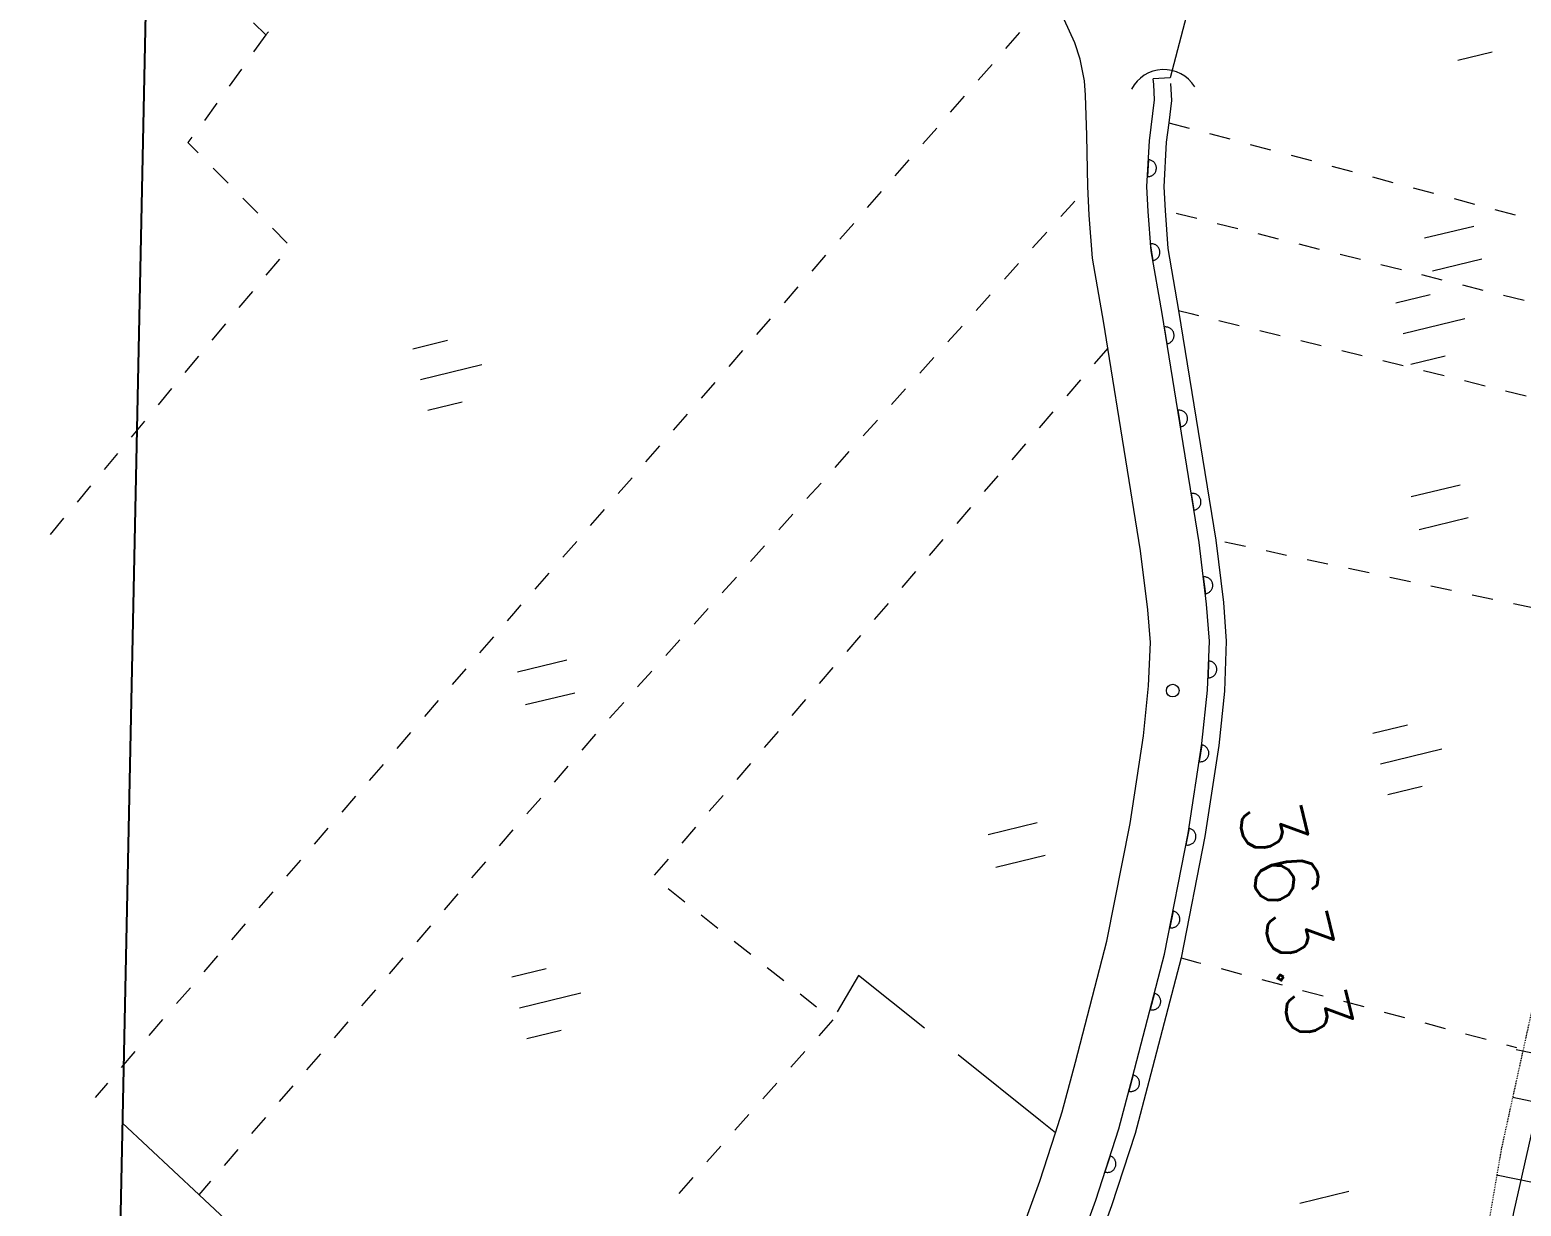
# Model space of a CAD drawing. Header units: millimetres. Extents: x 432273 to 1023813, y -32657 to 705940.
# Drawn here: x 445442 to 533837, y 466826 to 536582 of the extents above; entities that cross this region are included whole.
import ezdxf

# ---------------------------------------------------------------- set-up
doc = ezdxf.new("R2010")
doc.units = ezdxf.units.MM
doc.header["$LTSCALE"] = 100
doc.linetypes.add('561019', pattern=[1, 0.5, -0.5])
doc.linetypes.add('56301', pattern=[0.5, 0.25, -0.25])
doc.layers.get('Defpoints').update_dxf_attribs({"color": 153})
doc.layers.add('D-BGD', color=7, linetype='Continuous', lineweight=13)
doc.styles.add('BIGFONT', font='txt', dxfattribs={"height": 0.2, "bigfont": 'BIGFONT'})

# ---------------------------------------------------------------- blocks, each defined once
blk = doc.blocks.new('21311212131313131')
at = {"layer": 'D-BGD', "linetype": 'Continuous'}
for p, q in [((2563034.6768, -1451818.2379), (2561637.7965, -1459284.6105)), ((2565833.7915, -1452504.8933), (2564466.0066, -1459409.9595)), ((2570412.5008, -1453189.4442), (2569092.0017, -1460287.2168)), ((2535442.7223, -1458760.5749, 363100.9804), (2535206.3703, -1459987.8327, 363125.9804)), ((2561353.9907, -1459863.4293, 362973.9804), (2561499.7557, -1459266.0437, 362969.9804)), ((2517220.4949, -1459732.8365, 363073.9804), (2516941.5398, -1460950.4521, 363083.9804)), ((2522581.8208, -1460718.3606, 363053.9804), (2522854.5526, -1459499.6181, 363046.9804)), ((2511853.8018, -1461583.0697, 363224.9804), (2512150.0697, -1460369.2315, 363201.9804)), ((2560759.2203, -1462291.0225, 362990.9804), (2561056.3654, -1461077.6645, 362981.9804)), ((2503047.0232, -1463961.2529), (2502508.6199, -1461931.3725)), ((2522037.1511, -1463158.5602, 363067.9804), (2522309.486, -1461938.4604, 363060.9804)), ((2534971.3756, -1461214.6934, 363150.9804), (2534735.9008, -1462442.4314, 363175.9804)), ((2511259.9087, -1464011.143, 363271.9804), (2511557.5339, -1462796.9079, 363247.9804)), ((2513625.5695, -1465704.0674), (2512857.2873, -1462805.0376)), ((2515559.1609, -1465191.6145), (2514790.8787, -1462292.5848)), ((2516662.9816, -1462169.4251, 363094.9804), (2516383.5462, -1463387.9179, 363104.9804)), ((2530913.6332, -1465673.9587), (2530145.3509, -1462774.9289)), ((2519317.8548, -1466851.3903), (2518356.4263, -1463226.4443)), ((2528980.0418, -1466186.4115), (2528211.7595, -1463287.3817)), ((2534499.5488, -1463669.6891, 363200.9804), (2534264.074, -1464897.427, 363225.9804)), ((2560164.847, -1464719.973, 363006.9804), (2560462.4722, -1463505.7378, 362998.9804)), ((2516105.4682, -1464606.0138, 363114.9804), (2515826.0329, -1465824.5066, 363125.9804)), ((2521131.205, -1466371.1563), (2520592.8017, -1464341.2759)), ((2521492.4815, -1465598.7599, 363080.9804), (2521764.8163, -1464378.6601, 363074.9804)), ((2544858.5948, -1467677.3012), (2543897.1663, -1464052.3552)), ((2510666.8927, -1466439.6966, 363318.9804), (2510963.6408, -1465224.9812, 363294.9804)), ((2517505.862, -1467331.2274), (2516968.3359, -1465301.8272)), ((2546671.945, -1467197.0671), (2546133.5417, -1465167.1867)), ((2534029.0793, -1466124.2878, 363251.9804), (2533792.7273, -1467351.5455, 363276.9804)), ((2543046.602, -1468157.1383), (2542509.0759, -1466127.7381)), ((2559570.9538, -1467148.0464, 363023.9804), (2559867.7019, -1465933.331, 363015.9804)), ((2515547.4747, -1467043.4796, 363135.9804), (2515268.5195, -1468261.0952, 363146.9804)), ((2520946.9347, -1468038.4793, 363094.9804), (2521219.2695, -1466818.3795, 363087.9804)), ((2510074.3569, -1468867.373, 363365.9804), (2510370.6248, -1467653.5348, 363341.9804)), ((2533557.2525, -1468579.2835, 363301.9804), (2533322.2579, -1469806.1442, 363326.9804)), ((2558977.0607, -1469576.1197, 363040.9804), (2559273.3286, -1468362.2815, 363031.9804)), ((2571007.1383, -1471914.0499), (2570238.856, -1469015.0201)), ((2514989.0842, -1469479.588, 363156.9804), (2514710.526, -1470698.561, 363167.9804)), ((2520402.265, -1470478.679, 363108.9804), (2520674.5998, -1469258.5792, 363101.9804)), ((2509480.4637, -1471295.4463, 363412.9804), (2509777.6088, -1470082.0883, 363388.9804)), ((2558381.8102, -1472004.59, 363056.9804), (2558679.4354, -1470790.3549, 363048.9804)), ((2519856.7182, -1472918.3984, 363122.9804), (2520129.053, -1471698.2986, 363115.9804)), ((2533085.9059, -1471033.402, 363351.9804), (2532850.431, -1472261.1399, 363376.9804)), ((2508887.4477, -1473723.9999, 363458.9804), (2509184.1958, -1472509.2845, 363435.9804)), ((2514431.5708, -1471916.1766, 363177.9804), (2514153.0126, -1473135.1496, 363188.9804)), ((2532614.9562, -1473488.8779, 363401.9804), (2532379.0844, -1474715.2584, 363427.9804)), ((2557787.917, -1474432.6634, 363073.9804), (2558085.5423, -1473218.4282, 363065.9804)), ((2513873.5773, -1474353.6424, 363198.9804), (2513595.0191, -1475572.6154, 363208.9804)), ((2519312.5287, -1475357.7209, 363136.9804), (2519584.3834, -1474138.4982, 363129.9804)), ((2508294.4317, -1476152.5534, 363505.9804), (2508591.1798, -1474937.8381, 363482.9804)), ((2557194.0238, -1476860.7368, 363090.9804), (2557491.1689, -1475647.3788, 363081.9804)), ((2513316.0639, -1476790.2311, 363219.9804), (2513037.5057, -1478009.2041, 363229.9804)), ((2518766.9819, -1477797.4404, 363150.9804), (2519039.3167, -1476577.3405, 363143.9804)), ((2507701.0188, -1478579.7496, 363552.9804), (2507998.1638, -1477366.3916, 363529.9804)), ((2507108.0028, -1481008.3032, 363599.9803), (2507404.2707, -1479794.465, 363576.9803)), ((2520548.298, -1484341.6865, 363429.9804), (2521496.4236, -1485127.4948, 363645.9803)), ((2522458.9808, -1485922.3435, 363648.9803), (2523423.7725, -1486717.2755, 363636.9803)), ((2524388.5642, -1487512.2074, 363624.9803), (2525353.3559, -1488307.1393, 363612.9803)), ((2551458.6745, -1490327.9313), (2550690.3922, -1487428.9016)), ((2514703.5308, -1488922.8048, 363780.9803), (2513756.5702, -1488105.7132, 363791.9803)), ((2549525.0831, -1490840.3841), (2548756.8008, -1487941.3544)), ((2526316.7903, -1489102.4682, 363600.9803), (2527281.582, -1489897.4002, 363589.9803)), ((2502911.8742, -1490745.4308, 363960.9803), (2501952.6784, -1489944.4419, 363971.9803)), ((2516596.1777, -1490555.1503, 363757.9803), (2515650.0943, -1489738.539, 363768.9803)), ((2528246.3737, -1490692.3321, 363577.9803), (2529211.1654, -1491487.264, 363565.9803)), ((2504831.1431, -1492347.8887, 363936.9803), (2503871.0701, -1491546.4196, 363948.9803)), ((2518488.3444, -1492188.373, 363734.9803), (2517542.261, -1491371.7617, 363746.9803)), ((2530175.4769, -1492283.0731, 363553.9804), (2531139.3915, -1493077.5249, 363541.9804)), ((2506750.015, -1493948.9892, 363913.9803), (2505790.3389, -1493148.8775, 363925.9803)), ((2520381.3883, -1493822.0759, 363711.9803), (2519435.3049, -1493005.4646, 363723.9803)), ((2532104.1832, -1493872.4568, 363529.9804), (2533068.9749, -1494667.3887, 363517.9804)), ((2508669.2839, -1495551.4471, 363890.9803), (2507710.088, -1494750.4583, 363902.9803)), ((2522274.0352, -1495454.4215, 363688.9803), (2521327.4716, -1494638.6873, 363700.9803)), ((2534033.2864, -1495463.1978, 363506.9804), (2534998.0782, -1496258.1298, 363494.9804)), ((2510588.5527, -1497153.905, 363867.9803), (2509628.4797, -1496352.436, 363879.9803)), ((2524167.0791, -1497088.1244, 363665.9803), (2523220.1186, -1496271.0329, 363677.9803)), ((2535961.9927, -1497052.5815, 363482.9804), (2536926.7844, -1497847.5135, 363470.9804)), ((2512507.4246, -1498755.0056, 363844.9803), (2511548.2288, -1497954.0167, 363856.9803)), ((2526059.2458, -1498721.3471, 363643.9803), (2525113.1624, -1497904.7358, 363654.9803)), ((2537891.096, -1498643.3225, 363458.9804), (2538855.8877, -1499438.2545, 363446.9804)), ((2514426.6935, -1500357.4635, 363821.9803), (2513467.4976, -1499556.4746, 363832.9803)), ((2527952.7699, -1500354.1729, 363620.9803), (2527005.3292, -1499537.9585, 363631.9803)), ((2560717.75, -1499801.8027, 363119.9804), (2561669.9094, -1500611.48, 363107.9804)), ((2539820.6794, -1500233.1864, 363434.9804), (2540784.5939, -1501027.6382, 363422.9804)), ((2559200.5242, -1501775.7111, 363148.9804), (2559957.5908, -1500782.2102, 363134.9804)), ((2516346.4425, -1501959.0442, 363798.9803), (2515385.8893, -1501158.4524, 363809.9803)), ((2529844.9366, -1501987.3956, 363597.9803), (2528898.8532, -1501170.7842, 363608.9803)), ((2541748.9055, -1501823.4473, 363411.9804), (2542713.6972, -1502618.3792, 363399.9804)), ((2562621.5886, -1501422.0344, 363096.9804), (2563573.2678, -1502232.5888, 363084.9804)), ((2518264.8343, -1503561.022, 363775.9803), (2517305.6384, -1502760.0331, 363786.9803)), ((2531737.1033, -1503620.6183, 363574.9803), (2530791.02, -1502804.0069, 363585.9803)), ((2543678.4889, -1503413.3111, 363387.9804), (2544643.2806, -1504208.2431, 363375.9804)), ((2557683.6763, -1503763.5068, 363178.9804), (2558442.1003, -1502769.6089, 363163.9804)), ((2564525.4272, -1503042.2661, 363073.9804), (2565477.1065, -1503852.8205, 363061.9804)), ((2520184.1031, -1505163.4799, 363752.9803), (2519224.9073, -1504362.491, 363763.9803)), ((2533630.6274, -1505253.444, 363551.9804), (2532684.0638, -1504437.7098, 363562.9803)), ((2545606.715, -1505003.572, 363363.9804), (2546571.5067, -1505798.5039, 363351.9804)), ((2556167.3086, -1505750.4253, 363207.9804), (2556925.7325, -1504756.5275, 363192.9804)), ((2566429.2659, -1504662.4978, 363049.9804), (2567380.9451, -1505473.0522, 363038.9804)), ((2522103.8522, -1506765.0606, 363729.9803), (2521143.7792, -1505963.5916, 363740.9803)), ((2535522.7941, -1506886.6667, 363528.9804), (2534576.7107, -1506070.0554, 363539.9804)), ((2547536.2984, -1506593.4358, 363339.9804), (2548501.0901, -1507388.3678, 363327.9804)), ((2554650.4607, -1507738.221, 363236.9804), (2555408.8846, -1506744.3232, 363222.9804)), ((2568333.1045, -1506282.7295, 363026.9804), (2569284.7837, -1507093.2839, 363015.9804)), ((2524022.2439, -1508367.0383, 363705.9803), (2523063.048, -1507566.0495, 363717.9803)), ((2537415.838, -1508520.3696, 363505.9804), (2536468.8775, -1507703.2781, 363517.9804)), ((2570236.463, -1507903.8384, 363003.9804), (2571188.6224, -1508713.5156, 362992.9804)), ((2549465.4016, -1508184.1769, 363316.9804), (2550429.3162, -1508978.6286, 363304.9804)), ((2553134.093, -1509725.1396, 363266.9804), (2553892.5169, -1508731.2417, 363251.9804)), ((2525941.9929, -1509968.6191, 363682.9803), (2524982.3169, -1509168.5074, 363694.9803)), ((2539308.4849, -1510152.7152, 363482.9804), (2538361.9214, -1509336.981, 363494.9804)), ((2551394.1079, -1509773.5605, 363292.9804), (2552358.8996, -1510568.4925, 363280.9804)), ((2527861.2618, -1511571.077, 363659.9803), (2526901.1888, -1510769.6079, 363671.9803)), ((2541201.5288, -1511786.4181, 363459.9804), (2540254.5683, -1510969.3265, 363471.9804)), ((2529779.6535, -1513173.0547, 363636.9803), (2528820.4577, -1512372.0658, 363648.9803)), ((2531699.4026, -1514774.6354, 363613.9803), (2530740.2067, -1513973.6466, 363625.9803)), ((2545027.0372, -1515004.7219, 363413.9804), (2544062.2455, -1514209.79, 363425.9804)), ((2560378.1788, -1518400.3207), (2559416.7503, -1514775.3747)), ((2533618.6714, -1516377.0933, 363590.9803), (2532658.5984, -1515575.6243, 363601.9803)), ((2542402.1971, -1518408.3894), (2541633.9149, -1515509.3596)), ((2546955.2633, -1516594.9827, 363390.9804), (2545991.3488, -1515800.531, 363401.9804)), ((2562191.529, -1517920.0867), (2561653.1257, -1515890.2063)), ((2540468.6057, -1518920.8422), (2539700.3235, -1516021.8125)), ((2558566.186, -1518880.1578), (2558028.6599, -1516850.7576)), ((2535537.5433, -1517978.1939, 363567.9803), (2534577.8673, -1517178.0822, 363578.9803)), ((2548884.3666, -1518185.7238, 363366.9804), (2547920.055, -1517389.9147, 363378.9804)), ((2550813.0728, -1519775.1074, 363343.9804), (2549849.1583, -1518980.6557, 363355.9804)), ((2539383.5977, -1521173.5441, 363520.9804), (2538421.1237, -1520376.4609, 363532.9804)), ((2552742.1761, -1521365.8485, 363320.9804), (2551777.3843, -1520570.9165, 363331.9804)), ((2523250.5794, -1525037.1954), (2522289.1509, -1521412.2493)), ((2541308.0655, -1522768.5877, 363496.9804), (2540345.5915, -1521971.5045, 363508.9804)), ((2525063.9295, -1524556.9613), (2524525.5263, -1522527.0809)), ((2554671.2793, -1522956.5895, 363296.9804), (2553706.9678, -1522160.7804, 363308.9804)), ((2521438.5865, -1525517.0325), (2520901.0604, -1523487.6323)), ((2543233.8906, -1524363.2344, 363472.9804), (2542271.4166, -1523566.1512, 363484.9804)), ((2556599.9856, -1524545.9732, 363273.9804), (2555635.1938, -1523751.0412, 363284.9804)), ((2545158.3583, -1525958.278, 363448.9804), (2544195.8844, -1525161.1948, 363460.9804)), ((2558529.0888, -1526136.7142, 363249.9804), (2557564.2971, -1525341.7823, 363261.9804)), ((2547084.1834, -1527552.9247, 363424.9804), (2546120.8323, -1526755.3612, 363436.9804)), ((2560457.3149, -1527726.975, 363226.9804), (2559492.5232, -1526932.0431, 363238.9804)), ((2549008.6512, -1529147.9683, 363400.9804), (2548046.1772, -1528350.8851, 363412.9804)), ((2562386.4181, -1529317.7161, 363203.9804), (2561422.1066, -1528521.907, 363214.9804)), ((2550934.4763, -1530742.615, 363376.9804), (2549971.1252, -1529945.0515, 363388.9804)), ((2564315.1244, -1530907.0997, 363179.9804), (2563351.2098, -1530112.648, 363191.9804)), ((2552858.9441, -1532337.6586, 363352.9804), (2551896.4701, -1531540.5753, 363364.9804)), ((2566244.2276, -1532497.8408, 363156.9804), (2565279.4359, -1531702.9088, 363168.9804)), ((2514460.7376, -1533990.1313, 362858.9804), (2515331.4643, -1533093.0533, 362842.9804)), ((2516287.6871, -1533541.2829, 362829.9804), (2517265.1112, -1534321.4695, 362817.9804)), ((2554783.892, -1533931.825, 363328.9804), (2553821.4181, -1533134.7418, 363340.9804)), ((2568172.4537, -1534088.1016, 363133.9804), (2567209.0193, -1533292.7727, 363144.9804)), ((2503012.5685, -1534616.7886, 363229.9804), (2504041.8982, -1535325.0669, 363185.9804)), ((2512720.6416, -1535783.8902, 362890.9804), (2513591.3682, -1534886.8123, 362874.9804)), ((2518242.1382, -1535100.2987, 362805.9804), (2519218.6851, -1535880.0051, 362794.9804)), ((2556709.237, -1535527.3489, 363304.9804), (2555747.2432, -1534729.3885, 363316.9804)), ((2570102.0371, -1535677.9655, 363109.9804), (2569137.2454, -1534883.0335, 363121.9804)), ((2505071.708, -1536032.4681, 363140.9804), (2506100.1606, -1536740.2662, 363096.9804)), ((2510979.1882, -1537578.0462, 362922.9804), (2511849.9149, -1536680.9682, 362906.9804)), ((2520196.5893, -1536659.3145, 362782.9804), (2521173.1361, -1537439.021, 362770.9804)), ((2558634.1849, -1537121.5153, 363280.9804), (2557671.7109, -1536324.4321, 363292.9804)), ((2571859.7539, -1537136.1219, 363849.9803), (2571047.2175, -1536458.7413, 363183.9804)), ((2507129.4903, -1537448.5445, 363052.9804), (2508159.3002, -1538155.9457, 363007.9804)), ((2560559.5298, -1538717.0391, 363256.9804), (2559597.536, -1537919.0787, 363268.9804)), ((2522151.0403, -1538218.3304, 362758.9804), (2523127.5872, -1538998.0368, 362746.9804)), ((2524104.6142, -1539776.866, 362734.9804), (2525082.0382, -1540557.0526, 362722.9804)), ((2562484.4778, -1540311.2056, 363232.9804), (2561522.0038, -1539514.1224, 363244.9804)), ((2526059.0653, -1541335.8819, 362710.9804), (2527036.4893, -1542116.0685, 362698.9804)), ((2564409.8227, -1541906.7294, 363208.9804), (2563446.9518, -1541108.2888, 363220.9804)), ((2528013.5163, -1542894.8977, 362686.9804), (2528990.0632, -1543674.6041, 362674.9804)), ((2566224.4528, -1543410.8628, 363839.9803), (2565353.6457, -1542687.9022, 363308.9804)), ((2529967.9674, -1544453.9136, 362662.9804), (2530944.5142, -1545233.62, 362650.9804)), ((2531922.4184, -1546012.9294, 362638.9804), (2532899.4455, -1546791.7586, 362626.9804))]:
    blk.add_line(p, q, dxfattribs=at)
at = {"layer": 'D-BGD', "linetype": '561019', "flags": 128}
blk.add_lwpolyline([(2663325.0384, -1459019.4368), (2663582.6232, -1459096.6061), (2663751.0204, -1459357.5187), (2663689.3128, -1459524.3845), (2663517.5438, -1459642.3988), (2662420.1024, -1459897.7873), (2653808.341, -1461149.2087), (2650650.0028, -1461610.2303), (2647900.2162, -1462012.1787), (2644041.7285, -1463092.006), (2641511.8124, -1464175.2186), (2640059.3695, -1465274.841), (2636088.6001, -1465512.2749), (2629242.7752, -1465922.3349), (2619350.6901, -1465730.6944), (2606960.1997, -1465115.2855), (2604014.6813, -1464968.8882), (2599197.7544, -1464386.2719), (2586047.8548, -1462796.5152), (2567513.4826, -1460013.6165), (2550048.384, -1456554.0555), (2529078.4332, -1451924.813), (2514502.729, -1448832.8734), (2495550.8585, -1443657.6278), (2477815.8366, -1437904.7486), (2459267.7349, -1433712.0866), (2447818.2026, -1431311.1959), (2432560.1877, -1427974.5583), (2431470.8426, -1427736.1822), (2420018.7516, -1424658.9879), (2400238.5386, -1421213.4502), (2372537.9631, -1415559.3222), (2372202.4581, -1415447.4767), (2369463.9321, -1414537.7052), (2358657.0594, -1412237.4944)], dxfattribs=at)
at = {"layer": 'D-BGD', "linetype": 'Continuous', "elevation": 362999.9804, "flags": 128}
blk.add_lwpolyline([(2464863.1467, -1433543.215), (2483416.1058, -1438422.559), (2496324.4525, -1441980.0313), (2501934.9426, -1443905.6842), (2508303.1123, -1445638.4788), (2514355.1446, -1447171.9871), (2524397.4351, -1449398.7413), (2543009.3019, -1453801.8766), (2551243.3962, -1455433.21), (2559869.3624, -1456900.5761), (2571291.2349, -1459227.0429), (2580892.3926, -1460741.4688), (2587548.49, -1461652.5928), (2599359.8995, -1463096.7298), (2614495.2225, -1464620.8025), (2625366.8389, -1464682.8926), (2636390.6408, -1464960.5391), (2638883.6472, -1465156.7645), (2639015.217, -1465493.2795), (2638505.6606, -1466053.3976), (2634400.7465, -1469940.7609), (2631855.1686, -1472970.5655)], dxfattribs=at)
at = {"layer": 'D-BGD', "linetype": 'Continuous', "extrusion": (0.899735, -0.164711, 0.404164), "elevation": 2668255.0444}
blk.add_lwpolyline([(-995844.5671, -781642.9318), (-996700.6118, -781624.3462), (-997094.0033, -781619.9731)], dxfattribs=at)
at = {"layer": 'D-BGD', "linetype": 'Continuous'}
for points, elevation in [([(2533998.8445, -1478399.6297), (2534988.2102, -1478258.3623), (2534980.8533, -1478215.5736), (2534968.5472, -1478173.4956), (2534953.9234, -1478133.5689), (2534934.8305, -1478093.4757), (2534912.0625, -1478055.9308), (2534886.9767, -1478020.5372), (2534858.6961, -1477986.8148), (2534827.1374, -1477956.9979), (2534794.6182, -1477928.9354), (2534757.4636, -1477905.1754), (2534719.8288, -1477882.2927), (2534680.19, -1477865.1531), (2534639.1107, -1477850.6449), (2534596.1105, -1477839.6455), (2534552.9439, -1477833.1151), (2534510.0911, -1477830.1765), (2534466.6749, -1477830.3497), (2534423.5724, -1477834.1147), (2534380.3035, -1477842.3487), (2534338.2254, -1477854.6548), (2534298.2987, -1477869.2787), (2534258.2056, -1477888.3716), (2534221.1409, -1477910.2624), (2534185.2671, -1477936.2253), (2534152.0248, -1477963.6288), (2534122.2079, -1477995.1875), (2534093.6652, -1478028.5838), (2534069.0281, -1478065.2582), (2534047.5027, -1478102.4961), (2534029.8829, -1478143.012), (2534015.3748, -1478184.0914), (2534003.9784, -1478225.7342), (2533996.9678, -1478269.7779), (2533994.0292, -1478312.6307), (2533994.2024, -1478356.047), (2533998.8445, -1478399.6297)], 363444.9804), ([(2538971.6501, -1477981.1232), (2539972.1894, -1477996.4578), (2539970.2619, -1477952.0812), (2539965.1395, -1477909.3756), (2539956.4253, -1477866.9839), (2539944.1192, -1477824.9059), (2539928.138, -1477785.3761), (2539909.0451, -1477745.283), (2539886.2771, -1477707.7381), (2539859.3538, -1477673.6186), (2539831.0732, -1477639.8961), (2539799.0343, -1477610.9564), (2539765.1578, -1477583.2909), (2539728.0032, -1477559.5309), (2539690.2851, -1477538.8827), (2539649.7692, -1477521.2629), (2539608.2096, -1477507.6319), (2539566.4836, -1477498.47), (2539523.7972, -1477491.0625), (2539479.587, -1477488.5209), (2539435.6906, -1477489.5712), (2539392.5049, -1477495.5707), (2539350.5933, -1477503.4078), (2539308.5153, -1477515.7139), (2539267.6282, -1477532.0921), (2539228.4122, -1477551.6652), (2539190.8673, -1477574.4332), (2539157.2281, -1477600.4793), (2539123.5056, -1477628.7599), (2539094.0857, -1477661.676), (2539066.4201, -1477695.5525), (2539043.1404, -1477731.8299), (2539022.0119, -1477770.4251), (2539004.8723, -1477810.0639), (2538990.7612, -1477852.5006), (2538980.7221, -1477893.7465), (2538974.1917, -1477936.913), (2538971.6501, -1477981.1232)], 363366.9804), ([(2543958.9878, -1478289.9363), (2544950.3335, -1478419.9421), (2544953.7523, -1478376.2121), (2544953.5791, -1478332.7959), (2544949.8141, -1478289.6934), (2544942.4572, -1478246.9046), (2544931.5085, -1478204.4296), (2544916.4877, -1478163.1456), (2544898.2719, -1478123.5326), (2544876.3811, -1478086.4679), (2544851.7756, -1478050.1972), (2544823.0148, -1478017.3518), (2544792.4164, -1477985.7807), (2544758.5399, -1477958.1151), (2544723.2228, -1477933.081), (2544685.1078, -1477911.0754), (2544645.0721, -1477892.5785), (2544604.8699, -1477878.5505), (2544563.2271, -1477867.1541), (2544519.6635, -1477859.2663), (2544476.4137, -1477854.9704), (2544432.5173, -1477856.0207), (2544389.895, -1477858.9086), (2544346.2291, -1477865.7853), (2544304.1511, -1477878.0914), (2544263.3472, -1477892.2351), (2544223.7342, -1477910.4508), (2544186.1894, -1477933.2188), (2544149.9186, -1477957.8243), (2544117.0733, -1477986.5851), (2544085.9823, -1478016.3063), (2544058.3167, -1478050.1828), (2544032.8025, -1478086.377), (2544011.2771, -1478123.6149), (2543992.7801, -1478163.6506), (2543978.272, -1478204.73), (2543965.9984, -1478245.8926), (2543958.9878, -1478289.9363)], 363290.9804), ([(2529067.0054, -1479220.1955), (2530051.5625, -1479039.8145), (2530041.0939, -1478996.4624), (2530027.8274, -1478956.1387), (2530010.969, -1478916.1287), (2529991.396, -1478876.9127), (2529966.7904, -1478840.642), (2529940.3473, -1478805.6454), (2529911.1063, -1478773.6772), (2529878.5872, -1478745.6147), (2529843.8335, -1478717.4689), (2529805.7185, -1478695.4633), (2529768.0005, -1478674.8151), (2529727.4013, -1478659.4298), (2529685.3616, -1478646.676), (2529642.7584, -1478637.0339), (2529599.1117, -1478631.3806), (2529556.1756, -1478630.6766), (2529513.1563, -1478632.2071), (2529469.0935, -1478637.7265), (2529426.6185, -1478648.6752), (2529385.4176, -1478661.4615), (2529345.4077, -1478678.3199), (2529307.0689, -1478698.3732), (2529269.9209, -1478722.4985), (2529235.8015, -1478749.4218), (2529202.9562, -1478778.1826), (2529174.8936, -1478810.7017), (2529147.625, -1478845.9356), (2529124.7423, -1478883.5704), (2529104.094, -1478921.2884), (2529088.7087, -1478961.8876), (2529075.955, -1479003.9273), (2529066.3129, -1479046.5305), (2529060.6596, -1479090.1773), (2529059.9556, -1479133.1133), (2529061.4861, -1479176.1326), (2529067.0054, -1479220.1955)], 363470.9804), ([(2548917.4068, -1478930.63), (2549902.7855, -1479100.6907), (2549908.4388, -1479057.0439), (2549909.623, -1479013.2307), (2549907.6123, -1478971.0886), (2549902.093, -1478927.0257), (2549892.0214, -1478885.0309), (2549879.7153, -1478842.9529), (2549862.8569, -1478802.943), (2549841.9265, -1478764.1239), (2549819.1585, -1478726.5791), (2549790.8778, -1478692.8566), (2549762.9942, -1478660.4914), (2549730.0781, -1478631.0716), (2549695.2412, -1478605.1603), (2549658.0866, -1478581.4004), (2549619.0112, -1478561.1491), (2549579.7694, -1478545.3669), (2549538.2098, -1478531.7359), (2549495.1265, -1478522.971), (2549451.4797, -1478517.3177), (2549407.6665, -1478516.1335), (2549364.6472, -1478517.664), (2549321.4615, -1478523.6635), (2549278.5896, -1478533.2549), (2549237.3887, -1478546.0412), (2549196.5016, -1478562.4194), (2549159.0399, -1478582.9529), (2549121.495, -1478605.7209), (2549086.8954, -1478633.5213), (2549054.9272, -1478662.7623), (2549025.9875, -1478694.8013), (2548999.5961, -1478730.5153), (2548976.3164, -1478766.7927), (2548956.0651, -1478805.8681), (2548939.8027, -1478845.9871), (2548926.6519, -1478886.6695), (2548917.4068, -1478930.63)], 363223.9804), ([(2524149.6495, -1480120.5123), (2525132.8492, -1479940.5284), (2525123.2578, -1479897.6564), (2525109.5944, -1479855.9754), (2525093.133, -1479817.3228), (2525072.6827, -1479777.6266), (2525048.9544, -1479741.836), (2525022.5113, -1479706.8394), (2524992.3931, -1479674.3911), (2524959.874, -1479646.3285), (2524925.9975, -1479618.663), (2524888.3627, -1479595.7802), (2524849.2873, -1479575.5289), (2524809.1683, -1479559.2665), (2524767.1285, -1479546.5127), (2524725.4025, -1479537.3508), (2524681.2756, -1479532.5747), (2524637.9426, -1479530.5133), (2524594.4431, -1479532.921), (2524551.2574, -1479538.9205), (2524508.3854, -1479548.5119), (2524466.7044, -1479562.1754), (2524426.6945, -1479579.0337), (2524388.3556, -1479599.087), (2524352.5651, -1479622.8154), (2524317.0883, -1479650.1356), (2524285.1201, -1479679.3766), (2524256.1804, -1479711.4156), (2524229.392, -1479745.7723), (2524206.5092, -1479783.4071), (2524186.258, -1479822.4825), (2524169.9955, -1479862.6014), (2524157.2417, -1479904.6412), (2524147.5996, -1479947.2444), (2524143.3037, -1479990.4942), (2524141.2424, -1480033.8272), (2524143.65, -1480077.3266), (2524149.6495, -1480120.5123)], 363452.9804), ([(2553842.463, -1479782.2074), (2554827.8417, -1479952.268), (2554833.495, -1479908.6212), (2554835.0761, -1479866.1654), (2554833.5456, -1479823.1461), (2554828.0263, -1479779.0832), (2554817.9547, -1479737.0884), (2554804.2912, -1479695.4074), (2554787.9131, -1479654.5203), (2554767.3796, -1479617.0586), (2554744.6116, -1479579.5137), (2554716.8112, -1479544.9141), (2554688.0504, -1479512.0688), (2554655.5312, -1479484.0062), (2554620.2974, -1479456.7377), (2554584.0199, -1479433.4579), (2554544.9445, -1479413.2066), (2554504.3454, -1479397.8214), (2554463.663, -1479384.6706), (2554421.0598, -1479375.0285), (2554377.413, -1479369.3753), (2554333.5998, -1479368.191), (2554290.5806, -1479369.7215), (2554246.5177, -1479375.2409), (2554204.5229, -1479385.3125), (2554163.322, -1479398.0988), (2554122.4349, -1479414.4769), (2554084.4931, -1479435.8876), (2554046.9482, -1479458.6556), (2554012.8287, -1479485.5788), (2553980.8606, -1479514.8198), (2553951.4407, -1479547.736), (2553924.6523, -1479582.0926), (2553900.8924, -1479619.2472), (2553881.9984, -1479657.9257), (2553865.736, -1479698.0446), (2553852.1051, -1479739.6042), (2553842.463, -1479782.2074)], 363340.9804), ([(2519230.9363, -1481021.2262), (2520215.0132, -1480841.7224), (2520204.5446, -1480798.3703), (2520191.7583, -1480757.1694), (2520174.8999, -1480717.1595), (2520154.8467, -1480678.8206), (2520130.2411, -1480642.5499), (2520103.798, -1480607.5533), (2520074.557, -1480575.5851), (2520042.5181, -1480546.6454), (2520007.2842, -1480519.3768), (2519969.6494, -1480496.4941), (2519931.4512, -1480476.723), (2519891.3322, -1480460.4605), (2519849.2925, -1480447.7067), (2519806.6893, -1480438.0646), (2519762.5624, -1480433.2885), (2519720.1065, -1480431.7074), (2519676.607, -1480434.115), (2519632.5442, -1480439.6344), (2519589.6722, -1480449.2258), (2519548.8683, -1480463.3694), (2519509.3386, -1480479.3506), (2519470.5196, -1480500.2811), (2519433.8518, -1480523.5292), (2519399.7324, -1480550.4525), (2519366.8871, -1480579.2133), (2519338.3443, -1480612.6096), (2519311.5559, -1480646.9663), (2519288.6732, -1480684.6011), (2519268.0249, -1480722.3191), (2519252.1595, -1480763.7955), (2519239.4057, -1480805.8352), (2519230.2438, -1480847.5612), (2519224.5905, -1480891.208), (2519223.8865, -1480934.1441), (2519224.9368, -1480978.0405), (2519230.9363, -1481021.2262)], 363434.9804), ([(2558739.2012, -1480781.3079), (2559711.5574, -1481012.6418), (2559720.3223, -1480969.5584), (2559723.741, -1480925.8285), (2559725.3222, -1480883.3726), (2559722.0374, -1480839.3929), (2559714.6805, -1480796.6042), (2559704.212, -1480753.2521), (2559690.0683, -1480712.4482), (2559671.8526, -1480672.8352), (2559651.7993, -1480634.4964), (2559625.8364, -1480598.6226), (2559598.9131, -1480564.5031), (2559569.1919, -1480533.4121), (2559535.7956, -1480504.8694), (2559500.9588, -1480478.9582), (2559462.8438, -1480456.9526), (2559424.1654, -1480438.0587), (2559383.5662, -1480422.6734), (2559341.0462, -1480410.7968), (2559297.9629, -1480402.0318), (2559254.7131, -1480397.7359), (2559211.777, -1480397.0319), (2559167.7974, -1480400.3167), (2559125.0086, -1480407.6736), (2559082.1367, -1480417.265), (2559041.3328, -1480431.4087), (2559001.7198, -1480449.6244), (2558962.9008, -1480470.5548), (2558927.5072, -1480495.6406), (2558893.3878, -1480522.5638), (2558861.8166, -1480553.1622), (2558833.2739, -1480586.5585), (2558807.3626, -1480621.3954), (2558785.357, -1480659.5104), (2558766.4631, -1480698.1888), (2558751.0778, -1480738.788), (2558739.2012, -1480781.3079)], 363401.9804), ([(2514322.1282, -1481968.4039), (2515303.5095, -1481777.1641), (2515293.9181, -1481734.2921), (2515279.7745, -1481693.4882), (2515262.4359, -1481654.3555), (2515241.5055, -1481615.5365), (2515216.8999, -1481579.2657), (2515189.9766, -1481545.1462), (2515160.7356, -1481513.1781), (2515127.3393, -1481484.6354), (2515092.9827, -1481457.847), (2515054.8677, -1481435.8414), (2515016.6694, -1481416.0703), (2514975.1931, -1481400.2048), (2514934.0305, -1481387.9312), (2514890.9472, -1481379.1663), (2514846.8202, -1481374.3902), (2514803.8841, -1481373.6862), (2514760.8649, -1481375.2166), (2514717.199, -1481382.0933), (2514674.724, -1481393.0421), (2514633.9201, -1481407.1858), (2514593.9102, -1481424.0441), (2514555.5713, -1481444.0974), (2514519.3006, -1481468.7029), (2514485.1811, -1481495.6262), (2514452.7328, -1481525.7444), (2514424.6703, -1481558.2635), (2514397.4017, -1481593.4974), (2514375.3961, -1481631.6124), (2514355.625, -1481669.8106), (2514340.2397, -1481710.4098), (2514328.3631, -1481752.9297), (2514319.2012, -1481794.6557), (2514314.4251, -1481838.7827), (2514313.721, -1481881.7187), (2514316.1287, -1481925.2182), (2514322.1282, -1481968.4039)], 363487.9804), ([(2509331.061, -1482168.2862), (2510330.0573, -1482201.0167), (2510329.4872, -1482156.2431), (2510325.242, -1482114.0178), (2510317.8851, -1482071.2291), (2510305.579, -1482029.1511), (2510290.0779, -1481988.7441), (2510270.9851, -1481948.651), (2510249.5744, -1481910.7091), (2510224.0085, -1481876.1927), (2510195.7279, -1481842.4702), (2510163.292, -1481812.1732), (2510130.7728, -1481784.1106), (2510094.9756, -1481759.9537), (2510056.3804, -1481738.8253), (2510016.3446, -1481720.3283), (2509975.2653, -1481705.8202), (2509933.1423, -1481695.301), (2509890.4559, -1481687.8934), (2509846.7259, -1481684.4746), (2509802.8295, -1481685.5249), (2509759.2468, -1481690.1671), (2509717.3352, -1481698.0042), (2509674.8602, -1481708.953), (2509633.9731, -1481725.3311), (2509594.3602, -1481743.5469), (2509557.2955, -1481765.4377), (2509522.2988, -1481791.8808), (2509487.6992, -1481819.6812), (2509457.8823, -1481851.2399), (2509430.2168, -1481885.1164), (2509406.0599, -1481920.9137), (2509384.9314, -1481959.5089), (2509366.0375, -1481998.1873), (2509351.9264, -1482040.624), (2509341.8873, -1482081.8698), (2509334.4797, -1482124.5562), (2509331.061, -1482168.2862)], 363559.9803), ([(2563603.2166, -1481938.0606), (2564574.0489, -1482174.2605), (2564582.8139, -1482131.1772), (2564587.1098, -1482087.9274), (2564589.1712, -1482044.5943), (2564585.8863, -1482000.6147), (2564578.5294, -1481957.826), (2564568.938, -1481914.954), (2564554.7944, -1481874.1501), (2564536.5787, -1481834.5372), (2564516.5254, -1481796.1983), (2564491.0427, -1481759.4474), (2564464.1194, -1481725.3279), (2564434.3982, -1481694.2369), (2564401.0019, -1481665.6942), (2564366.165, -1481639.783), (2564328.5302, -1481616.9002), (2564289.3716, -1481598.8834), (2564249.2526, -1481582.621), (2564207.2129, -1481569.8672), (2564163.6493, -1481561.9794), (2564120.3995, -1481557.6835), (2564077.9437, -1481556.1024), (2564033.0869, -1481558.907), (2563990.2981, -1481566.2639), (2563948.3033, -1481576.3355), (2563906.6223, -1481589.9989), (2563867.0093, -1481608.2147), (2563828.6705, -1481628.2679), (2563791.9196, -1481653.7506), (2563757.8001, -1481680.6739), (2563727.5863, -1481710.8753), (2563698.1664, -1481743.7914), (2563672.2552, -1481778.6283), (2563650.2495, -1481816.7433), (2563631.3556, -1481855.4217), (2563615.0932, -1481895.5407), (2563603.2166, -1481938.0606)], 363429.9804), ([(2568436.1735, -1483207.7751), (2569392.9588, -1483496.7072), (2569403.478, -1483454.5842), (2569410.8856, -1483411.8978), (2569413.8242, -1483369.045), (2569414.1312, -1483324.7516), (2569409.0089, -1483282.0461), (2569400.7748, -1483238.7772), (2569389.826, -1483196.3022), (2569374.325, -1483155.8953), (2569356.1093, -1483116.2823), (2569332.4642, -1483078.2572), (2569307.3784, -1483042.8636), (2569279.4948, -1483010.4985), (2569247.0589, -1482980.2015), (2569214.5397, -1482952.1389), (2569177.8653, -1482927.5018), (2569140.1473, -1482906.8536), (2569100.9887, -1482888.8368), (2569059.0321, -1482873.8485), (2569016.032, -1482862.849), (2568973.7426, -1482856.7988), (2568930.4928, -1482852.5029), (2568886.5964, -1482853.5532), (2568843.0137, -1482858.1954), (2568800.2249, -1482865.5523), (2568758.6271, -1482876.9812), (2568717.74, -1482893.3594), (2568678.1271, -1482911.5751), (2568640.5822, -1482934.3431), (2568605.1886, -1482959.4289), (2568572.3433, -1482988.1897), (2568541.6492, -1483019.2682), (2568513.9837, -1483053.1447), (2568489.3466, -1483089.8191), (2568468.6983, -1483127.5372), (2568450.6816, -1483166.6958), (2568436.1735, -1483207.7751)], 363479.9804)]:
    blk.add_lwpolyline(points, close=True, dxfattribs=dict(at, elevation=elevation))
at = {"layer": 'D-BGD', "linetype": 'Continuous', "extrusion": (0.971377, -0.235567, 0.03059), "elevation": 2843002.3706}
blk.add_lwpolyline([(-835046.682, 276552.0169), (-834013.4729, 276261.8811), (-833836.3938, 276260.8806)], dxfattribs=at)
at = {"layer": 'D-BGD', "linetype": 'Continuous', "extrusion": (-0.114243, -0.009979, 0.993403), "elevation": 89905.2792}
blk.add_lwpolyline([(1691570.1888, 2386933.1142), (1693292.5328, 2392165.1719), (1694302.0871, 2392165.1719)], dxfattribs=at)
at = {"layer": 'D-BGD', "linetype": 'Continuous', "extrusion": (-0.974826, 0.222866, 0.006769), "elevation": -2776711.8955}
blk.add_lwpolyline([(882000.0345, 382045.4131), (883096.5863, 382054.4133), (883242.1882, 382101.4144)], dxfattribs=at)
at = {"layer": 'D-BGD', "linetype": 'Continuous', "extrusion": (-0.975646, 0.218502, 0.019255), "elevation": -2773336.2651}
blk.add_lwpolyline([(894069.7058, 416908.6494), (893329.3188, 416638.5994), (892867.2366, 416635.5988)], dxfattribs=at)
at = {"layer": 'D-BGD', "linetype": 'Continuous', "extrusion": (-0.653273, -0.7571, 0.005938), "elevation": -513363.6294}
blk.add_lwpolyline([(2874103.5078, 366859.0496), (2873430.5702, 366865.0497), (2872860.0225, 366776.0481)], dxfattribs=at)
at = {"layer": 'D-BGD', "linetype": 'Continuous', "extrusion": (-0.793914, 0.607834, 0.015434), "elevation": -2936005.771}
blk.add_lwpolyline([(-380304.8776, 408854.2433), (-379170.5318, 408354.1838), (-372911.022, 408431.1929)], dxfattribs=at)
at = {"layer": 'D-BGD', "linetype": 'Continuous', "extrusion": (0.016774, 0.002745, 0.999856), "elevation": 401902.9571}
blk.add_lwpolyline([(-1888352.455, -2279642.7673), (-1891787.2616, -2275995.049), (-1893345.3917, -2277936.5764)], dxfattribs=at)
at = {"layer": 'D-BGD', "linetype": 'Continuous', "extrusion": (0.039689, 0.031732, 0.998708), "elevation": 415877.5956}
blk.add_lwpolyline([(-2770127.8122, -1021417.2252), (-2769849.0066, -1021358.1875), (-2768900.9745, -1021181.0745)], dxfattribs=at)
at = {"layer": 'D-BGD', "linetype": 'Continuous', "extrusion": (-0.01975, -0.037477, 0.999102), "elevation": 370053.6259}
blk.add_lwpolyline([(2953266.0114, -145798.169), (2952704.8122, -145680.1414), (2952043.9749, -145538.5083)], dxfattribs=at)
at = {"layer": 'D-BGD', "linetype": 'Continuous', "extrusion": (0.01174, 0.014367, 0.999828), "elevation": 370505.5444}
blk.add_lwpolyline([(2497874.1044, -1540848.1954), (2498575.2666, -1540098.6666), (2498401.9905, -1539957.0461)], dxfattribs=at)
at = {"layer": 'D-BGD', "linetype": 'Continuous', "extrusion": (0.033187, -0.014245, 0.999348), "elevation": 467919.7306}
blk.add_lwpolyline([(-424411.7088, -2897723.1335), (-424488.9735, -2898110.7869), (-423691.3476, -2898415.3717)], dxfattribs=at)
at = {"layer": 'D-BGD', "linetype": 'Continuous'}
for points in [[(2504778.4692, -1480952.8707, 363639.9803), (2505792.9656, -1480869.8223, 363619.9803), (2507108.0028, -1481008.3032, 363599.9803), (2508266.6237, -1481140.9586, 363589.9803), (2510912.9596, -1481221.6155, 363539.9804), (2512326.5318, -1481117.6281, 363519.9804), (2514576.6711, -1480901.5896, 363489.9804), (2518236.9868, -1480192.0916, 363429.9804), (2531809.0765, -1477703.6259, 363479.9804), (2535485.0797, -1477173.7216, 363429.9804), (2537766.3358, -1476963.3172, 363389.9804), (2540740.7423, -1477006.9649, 363349.9804), (2543979.7709, -1477275.2793, 363299.9804), (2549376.9371, -1477995.4141, 363219.9804), (2556602.5058, -1479249.069, 363389.9804), (2563974.954, -1481004.9453, 363419.9804), (2567066.4049, -1481751.089, 363509.9804), (2571390.0455, -1483057.7754, 363449.9804), (2576445.7015, -1484776.5947, 363479.9804), (2579389.125, -1485772.3138, 363509.9804), (2583954.2104, -1487325.1799, 363539.9804), (2592010.339, -1490310.3572, 363429.9804), (2609427.5801, -1496208.4821, 363719.9803)], [(2609101.3079, -1497158.5064, 363719.9803), (2591675.2952, -1491255.5797, 363429.9804), (2583610.3949, -1488265.6005, 363539.9804), (2571086.1184, -1484008.632, 363449.9804), (2566811.1379, -1482717.1835, 363509.9804), (2563742.0322, -1481971.8721, 363419.9804), (2556409.4725, -1480226.4318, 363389.9804), (2549223.7922, -1478983.213, 363219.9804), (2543875.2861, -1478278.3161, 363299.9804), (2540694.5215, -1478007.6964, 363349.9804), (2537800.7241, -1477962.5756, 363389.9804), (2535600.0771, -1478171.5069, 363429.9804), (2531964.7945, -1478689.502, 363479.9804), (2518419.8519, -1481170.0283, 363429.9804), (2514718.8156, -1481891.4354, 363489.9804), (2512405.6104, -1482118.5509, 363519.9804), (2510925.0027, -1482220.0417, 363539.9804), (2508202.8596, -1482132.0862, 363589.9803), (2505777.8615, -1481876.188, 363619.9803), (2504862.3498, -1481945.0218, 363629.9803), (2504534.2792, -1481982.0311, 363639.9803)], [(2609101.3079, -1497158.5064, 363719.9803), (2591675.2952, -1491255.5797, 363429.9804), (2583610.3949, -1488265.6005, 363539.9804), (2571086.1184, -1484008.632, 363449.9804), (2566811.1379, -1482717.1835, 363509.9804), (2563742.0322, -1481971.8721, 363419.9804), (2556409.4725, -1480226.4318, 363389.9804), (2549223.7922, -1478983.213, 363219.9804), (2543875.2861, -1478278.3161, 363299.9804), (2540694.5215, -1478007.6964, 363349.9804), (2537800.7241, -1477962.5756, 363389.9804), (2535600.0771, -1478171.5069, 363429.9804), (2531964.7945, -1478689.502, 363479.9804), (2518419.8519, -1481170.0283, 363429.9804), (2514718.8156, -1481891.4354, 363489.9804), (2512405.6104, -1482118.5509, 363519.9804), (2510925.0027, -1482220.0417, 363539.9804), (2508202.8596, -1482132.0862, 363589.9803), (2505777.8615, -1481876.188, 363619.9803), (2504862.3498, -1481945.0218, 363629.9803)], [(2609101.3079, -1497158.5064, 363719.9803), (2591675.2952, -1491255.5797, 363429.9804), (2583610.3949, -1488265.6005, 363539.9804), (2571086.1184, -1484008.632, 363449.9804), (2566811.1379, -1482717.1835, 363509.9804), (2563742.0322, -1481971.8721, 363419.9804), (2556409.4725, -1480226.4318, 363389.9804), (2549223.7922, -1478983.213, 363219.9804), (2543875.2861, -1478278.3161, 363299.9804), (2540694.5215, -1478007.6964, 363349.9804), (2537800.7241, -1477962.5756, 363389.9804), (2535600.0771, -1478171.5069, 363429.9804), (2531964.7945, -1478689.502, 363479.9804), (2518419.8519, -1481170.0283, 363429.9804), (2514718.8156, -1481891.4354, 363489.9804), (2512405.6104, -1482118.5509, 363519.9804), (2510925.0027, -1482220.0417, 363539.9804), (2508202.8596, -1482132.0862, 363589.9803), (2505777.8615, -1481876.188, 363619.9803), (2504862.3498, -1481945.0218, 363629.9803)], [(2582440.1423, -1491569.4932, 363539.9804), (2570013.186, -1487343.0007, 363449.9804), (2567136.6067, -1486475.0777, 363489.9804), (2565884.1857, -1486097.2661, 363509.9804), (2562925.9738, -1485378.4609, 363419.9804), (2555704.3078, -1483659.5268, 363389.9804), (2548701.3587, -1482436.5392, 363219.9804), (2543499.6651, -1481755.011, 363299.9804), (2540523.9768, -1481505.4547, 363349.9804), (2537939.0423, -1481458.4112, 363389.9804), (2536012.1717, -1481646.2122, 363429.9804), (2532534.1376, -1482147.6875, 363479.9804), (2520548.298, -1484341.6865, 363429.9804), (2519065.8345, -1484613.1672, 363429.9804), (2515229.8948, -1485351.9262, 363489.9804), (2512696.3753, -1485606.6384, 363519.9804), (2510991.4834, -1485722.1523, 363539.9804), (2507961.7592, -1485842.0282, 363589.9803), (2505571.2738, -1485981.236, 363619.9803), (2504722.7976, -1486052.5665, 363639.9803), (2503458.984, -1486341.1409, 363529.9804), (2502493.5974, -1486667.681, 363529.9804), (2501121.4537, -1487341.5663, 363309.9804)], [(2603316.1141, -1502290.9549, 363559.9803), (2586047.5031, -1521361.2329, 363889.9803), (2571859.7539, -1537136.1219, 363849.9803), (2567684.4303, -1541785.2211, 363842.5711)]]:
    blk.add_polyline3d(points, dxfattribs=at)
blk.add_circle((2540774.3749, -1480069.279, 363339.9804), 375, dxfattribs=at)
blk.add_arc((2506133.725, -1481323.8057), 2165.0475, 123.385693369, 243.387148925, dxfattribs=at)
at = {"layer": 'Defpoints'}
blk.add_lwpolyline([(2358657.0594, -1541785.2211), (2831012.6992, -1541785.2211), (2831012.6992, -987785.2211), (2358657.0594, -987785.2211)], close=True, dxfattribs=at)
at = {"layer": 'D-BGD', "linetype": 'Continuous', "style": 'BIGFONT', "oblique": 360}
blk.add_text('363.3', height=3749.9998, rotation=14.86235643, dxfattribs=at).set_placement((2547600.9385, -1476174.9778))

msp = doc.modelspace()

# ---------------------------------------------------------------- block references
at = {"layer": 'D-BGD', "linetype": '56301', "rotation": 268.807065034117}
msp.add_blockref('21311212131313131', (2045832.1, 3006806.9, 354000), dxfattribs=at)

doc.saveas('drawing.dxf')
